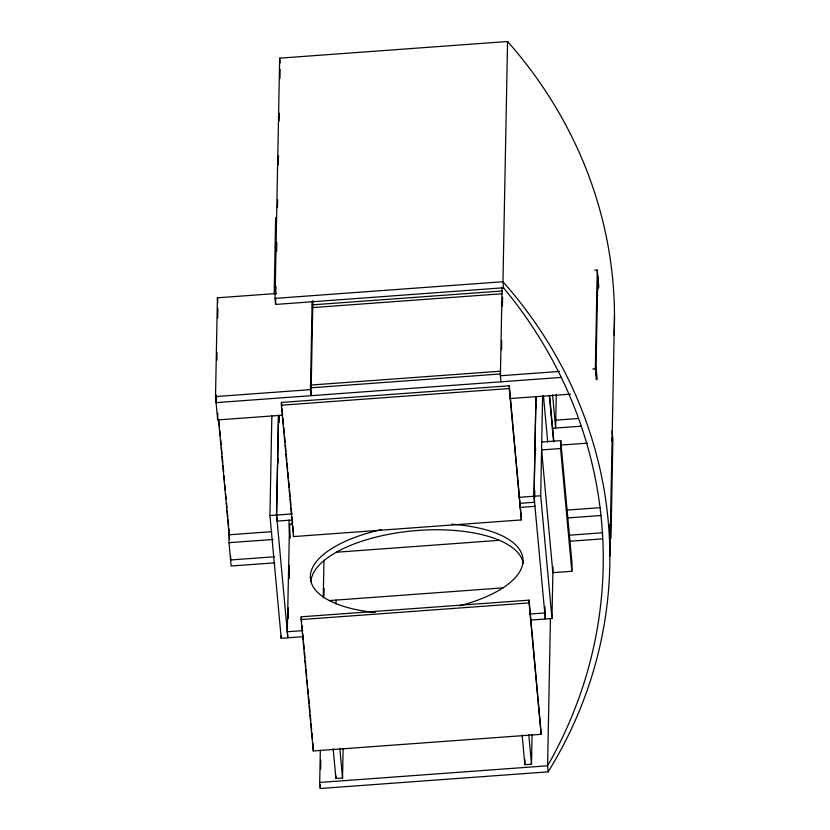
<?xml version="1.0" encoding="UTF-8"?>
<svg xmlns="http://www.w3.org/2000/svg" width="830" height="830" viewBox="0 0 830 830"><rect width="100%" height="100%" fill="white"/><g stroke="black" fill="none" stroke-linecap="round" stroke-linejoin="round"><path stroke-width="1.25" d="M282.273 415.208L217.668 419.928L215.52 396.584L217.419 297.804L276.442 293.498M216.225 394.935L216.08 402.633L561.256 377.401M216.889 360.303L217.035 352.605M217.699 317.973L217.885 308.376M217.668 419.928L217.802 413.153M274.772 562.833L231.145 566.019L228.997 542.685L229.142 534.779L271.773 531.667M230.657 556.121L230.584 559.97L274.512 556.764M303.303 636.683L281.204 638.291L269.937 515.555L271.846 415.851M274.19 293.986L275.653 217.595L276.006 221.434M320.328 750.164L319.706 782.451L320.266 788.5L548.163 771.838L547.603 765.789A493.404 448.978 1.1 0 0 503.52 287.782L275.612 304.434L275.062 298.385L279.669 58.162L507.566 41.5A481.576 438.219 1.1 0 1 614.086 335.102M275.612 304.434L275.716 299.267M275.819 294.1L275.965 286.35M276.629 251.48L276.805 242.443M277.479 207.573L277.625 199.823M278.299 164.952L278.465 155.905M279.139 121.035L279.285 113.285M279.959 78.414L280.125 69.378M278.444 415.353L276.577 515.067L287.854 637.814L287.294 631.755L289.535 524.28L292.119 524.083M281.391 405.196L281.443 402.436L509.34 385.774L521.406 519.922L293.509 536.585L281.391 405.196L509.288 388.533L509.34 385.774M281.204 638.291L281.256 635.707M288.228 618.392L288.425 608.027M288.996 578.251L289.245 565.303M289.763 538.11L288.975 520.109M293.509 536.585L293.54 534.738M301.155 619.564L301.207 616.804L529.115 600.142L541.181 734.301L313.273 750.953L301.155 619.564L529.063 602.912L529.115 600.142M312.858 300.771L311.032 395.692L310.472 389.644L312.173 301.134M313.273 750.953L312.858 743.037M323.254 597.756L323.97 560.302M320.266 788.5L320.339 784.63M320.629 769.13L320.805 760.083M323.959 596.065L324.105 588.314M335.963 603.95L336.046 600.09M343.112 748.38L342.541 778.021L335.901 778.499L335.953 775.926M500.947 381.81L500.397 375.762L502.088 287.242M501.569 349.741L501.735 340.767M502.399 306.125L502.575 297.15M507.566 41.5L502.959 281.723A481.576 438.219 1.1 0 1 548.163 771.838M532.082 734.571L531.511 764.202L524.861 764.689L524.965 759.533M535.931 396.522L534.012 496.226L545.331 618.983L544.905 606.46M535.973 396.543L534.064 496.247L534.572 502.275L520.41 503.312M534.665 497.097L534.79 490.623M535.568 450.483L535.62 447.899M536.388 407.758L536.439 405.165M531.169 620.02L551.981 618.506L540.703 495.759L542.623 396.066M550.425 618.558L547.603 765.789L319.706 782.451M551.981 618.506L552.977 566.714M556.287 394.395L555.633 428.062L552.583 394.8M560.582 448.542L541.585 449.922L552.863 572.669L571.849 571.289L560.582 448.542L560.738 440.637L541.741 442.017M571.849 571.289L572.005 563.383L560.738 440.637M596.365 379.808L595.349 368.821L597.247 270.041L594.685 270.227M595.909 374.87L597.808 276.089M609.874 555.986L614.48 315.763M278.61 415.332L276.535 515.046L277.085 521.105L292.534 519.974M278.299 462.829L278.382 458.938M279.139 422.688L279.274 416.204M288.259 618.381L288.415 610.61M289.089 578.24L289.255 570.469M289.929 538.099L289.535 524.28M275.062 298.385L502.959 281.723L503.52 287.782M312.132 304.869L502.243 290.967M312.142 307.629L502.192 293.737M310.659 385.068L500.698 371.176M310.545 387.838L500.646 373.946M215.52 396.584L310.472 389.644M500.397 375.762L559.42 371.446M592.786 369.008L595.349 368.821M509.651 398.576L570.376 394.146M555.166 420.198L578.427 418.507M552.313 428.301L580.855 426.215M560.489 445.108L587.619 443.127M269.937 515.555L291.984 513.915M518.563 497.357L540.703 495.759M519.684 507.452L535.205 506.321M566.34 510.128L599.934 507.68M228.997 542.685L272.914 539.469M567.481 517.941L601.076 515.482M336.524 552.23L499.307 540.33M569.079 535.226L602.715 532.767M569.909 541.264L601.999 538.909M329.396 600.567L502.845 587.889M287.294 631.755L302.743 630.634M529.332 614.065L544.781 612.934M597.247 270.041L598.824 287.211M612.084 430.957L612.872 439.475L610.973 538.255L609.739 524.799M597.652 283.995L598.108 288.933M611.824 437.628L612.167 441.332M596.065 366.964L597.195 379.32M549.605 395.267L553.89 441.695M549.315 395.454L553.6 441.882M509.288 388.533L521.406 519.922M529.063 602.912L541.181 734.301M528.772 734.529L531.511 764.202M522.132 735.017L524.861 764.689M279.669 58.162L280.115 62.997M339.812 748.338L342.541 778.021M333.162 748.826L335.901 778.499M281.443 402.436L281.795 406.295M282.034 408.868L282.625 415.311M282.864 417.884L283.455 424.327M283.694 426.911L284.296 433.343M284.534 435.926L285.126 442.359M285.364 444.942L285.956 451.385M286.194 453.958L286.786 460.401M287.024 462.974L287.616 469.417M287.854 471.99L288.446 478.433M288.684 481.006L289.286 487.449M289.514 490.022L290.116 496.465M290.355 499.038L290.946 505.48M291.185 508.053L291.776 514.496M292.015 517.08L292.606 523.512M292.845 526.096L293.436 532.528M301.207 616.804L301.684 621.95M302.047 625.82L302.514 630.976M302.753 633.549L303.355 639.992M303.583 642.565L304.185 649.008M304.423 651.581L305.015 658.024M305.253 660.597L305.845 667.04M306.083 669.613L306.675 676.056M307.038 679.926L307.505 685.072M307.868 688.942L308.345 694.088M308.573 696.671L309.175 703.103M309.414 705.687L310.005 712.119M310.244 714.703L310.835 721.146M311.074 723.718L311.665 730.161M311.904 732.734L312.495 739.177M217.419 297.804L217.865 302.649M219.016 421.63L219.494 426.786M219.846 430.656L220.324 435.812M220.687 439.682L221.154 444.839M221.392 447.422L221.994 453.875M222.233 456.448L222.824 462.901M223.063 465.474L223.654 471.928M224.007 475.798L224.484 480.954M224.847 484.824L225.324 489.98M225.677 493.85L226.154 499.006M226.507 502.876L226.984 508.033M227.223 510.616L227.814 517.059M228.053 519.642L228.655 526.096M228.893 528.668L229.485 535.122M218.487 419.233L229.547 539.178M543.474 395.962L547.707 441.996M310.928 581.311A106.728 44.032 -5.3 0 1 415.291 530.661A106.728 44.032 -5.3 0 1 523.315 563.477M451.624 524.238A106.728 44.032 -5.3 0 1 522.931 558.725A106.728 44.032 -5.3 0 1 459.644 605.776M375.181 612.499A106.728 44.032 -5.3 0 1 310.358 575.439A106.728 44.032 -5.3 0 1 381.115 529.716"/></g></svg>
